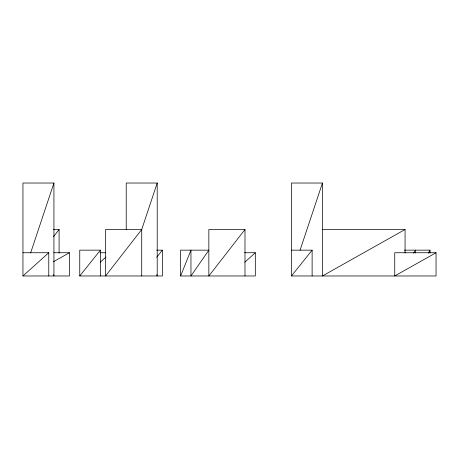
<?xml version="1.0" encoding="UTF-8"?>
<svg xmlns="http://www.w3.org/2000/svg" width="459" height="459" viewBox="0 0 459 459"><rect width="100%" height="100%" fill="white"/><g stroke="black" fill="none" stroke-linecap="round" stroke-linejoin="round"><path stroke-width="0.69" d="M30.638 252.909L53.932 183.026L22.95 183.026L22.95 275.974L69.424 275.974L69.424 252.737L53.755 252.737M141.602 229.839L157.207 183.026L126.225 183.026L126.225 229.5M300.06 250.195L322.447 183.026L291.465 183.026L291.465 275.974L436.05 275.974L436.05 252.737L394.74 252.737L394.74 275.974L436.05 252.737M180.628 275.974L190.955 250.155L190.955 275.974L208.845 250.155L180.628 250.155L180.628 275.974L255.319 275.974L255.319 252.737L244.561 252.737M413.657 253.23L415.395 250.155L415.395 253.024M428.264 253.23L430.003 250.155L404.27 250.155M53.433 236.781L59.096 229.5L53.428 229.5M141.716 229.5L105.57 275.974L105.57 229.5L141.716 229.5L141.716 275.974M244.991 229.5L208.845 275.974L208.845 229.5L244.991 229.5L244.991 275.974M79.751 275.974L100.406 250.155L79.751 250.155L79.751 275.974L162.371 275.974L162.371 250.155L156.674 250.155M156.657 257.298L162.371 250.155M291.465 275.974L312.12 250.155L291.465 250.155M22.95 275.974L48.769 252.737L48.769 275.974M100.194 262.221L105.989 257.006M244.779 262.221L255.319 252.737M53.393 261.756L69.424 252.737M405.067 253.093L405.067 229.5L322.447 275.974L322.447 183.026M322.447 229.5L405.067 229.5M22.95 252.737L48.769 252.737M99.976 252.737L105.713 252.737M156.754 274.62L157.207 275.974L157.207 183.026M53.479 274.62L53.932 275.974L53.932 183.026M430.003 250.155L430.003 253.024M312.12 250.155L312.12 275.974M100.406 250.155L100.406 275.974M59.096 229.5L59.096 253.093"/></g></svg>
